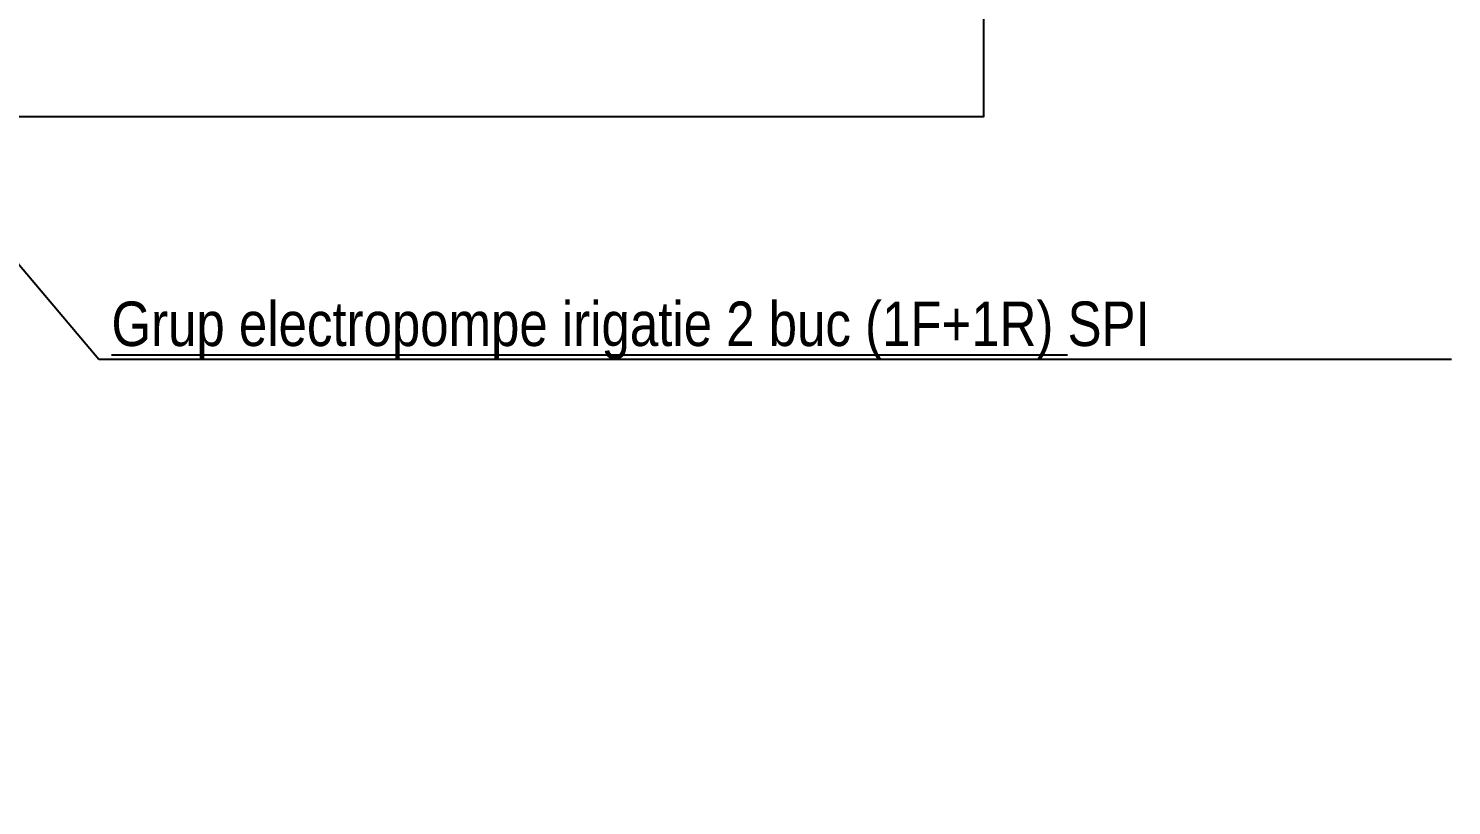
# Model space of a CAD drawing. Extents: x 2569 to 19597, y 1825 to 16548.
# Drawn here: x 16398 to 19597, y 8203 to 9950 of the extents above; entities that cross this region are included whole.
import ezdxf
from ezdxf import colors
from ezdxf.entities.mleader import LeaderData, LeaderLine
from ezdxf.math import Vec2, Vec3

# ---------------------------------------------------------------- set-up
doc = ezdxf.new("R2010")
doc.units = 0
doc.styles.add('Text 100', font='ARIALN.TTF', dxfattribs={"height": 100})

msp = doc.modelspace()

# ---------------------------------------------------------------- linework, layer by layer
msp.add_lwpolyline([(11427.24373, 9752.21856), (11427.24373, 9752.21856), (12327.24373, 9752.21856), (18545.27901, 9752.23127), (18545.20273, 13052.23127), (12327.24373, 13052.21856), (2569.35506, 13052.21856), (2569.35506, 9752.21856)], close=True)

# ---------------------------------------------------------------- leaders
ml = msp.add_multileader_mtext('Standard')
ml.set_content('\\A2;{\\LGrup electropompe irigatie 2 buc (1F+1R) }SPI^I', color=256, style='Text 100')
ml.set_leader_properties(color=256, linetype='ByLayer')
ml.build(insert=Vec2(0, 0))
ml.multileader.update_dxf_attribs({"text_left_attachment_type": 6, "text_right_attachment_type": 6, "arrow_head_size": 100})
ctx = ml.context
ctx.base_point, ctx.char_height, ctx.arrow_head_size, ctx.landing_gap_size, ctx.plane_origin = Vec3(16564.8902, 9206.40586), 100, 100, 20, Vec3(13692.74876, 7507.36039)
ctx.left_attachment, ctx.right_attachment = 6, 6
notes = []
notes.append((ctx, [(0, (1, 1, 0), (16556.8902, 9206.40586), (1, 0), 8, [(0, [(15745.64527, 10165.75557)], 0, [])])]))
ctx.mtext.insert, ctx.mtext.flow_direction = Vec3(16584.8902, 9335.80558), 5
for ctx, leaders in notes:
    for number, flags, end, landing, length, lines in leaders:
        leader = LeaderData()
        leader.index, (leader.has_last_leader_line, leader.has_dogleg_vector, leader.attachment_direction) = number, flags
        leader.last_leader_point, leader.dogleg_vector, leader.dogleg_length = Vec3(end), Vec3(landing), length
        for number, points, colour, breaks in lines:
            line = LeaderLine()
            line.index, line.vertices, line.color, line.breaks = number, Vec3.list(points), colors.encode_raw_color(colour), breaks
            leader.lines.append(line)
        ctx.leaders.append(leader)

doc.saveas('drawing.dxf')
